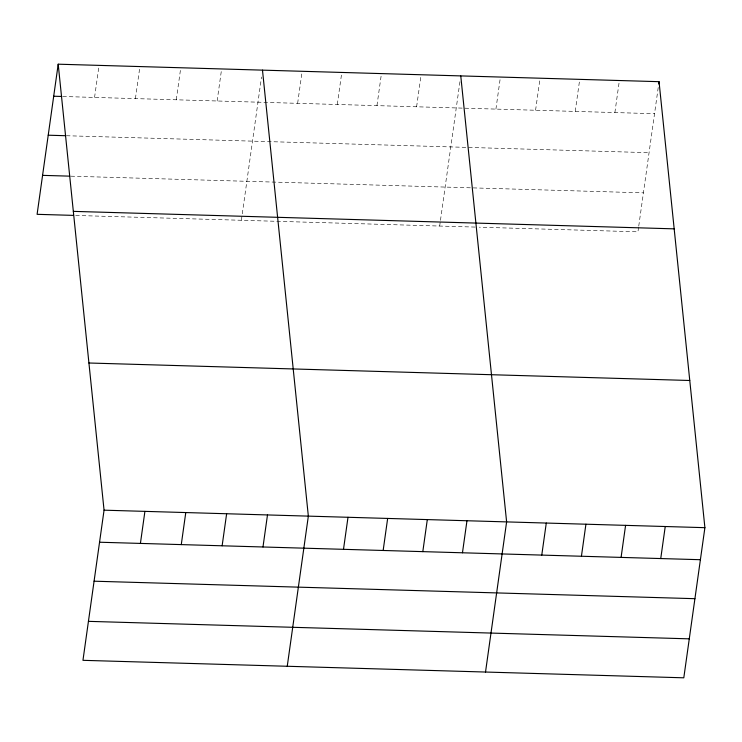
<?xml version="1.0" encoding="UTF-8"?>
<svg xmlns="http://www.w3.org/2000/svg" width="742" height="742" viewBox="0 0 742 742"><rect width="100%" height="100%" fill="white"/><g stroke="black" fill="none" stroke-linecap="round" stroke-linejoin="round"><path stroke-width="0.56" stroke-dasharray="3.71 2.78" d="M94.559 97.415L99.057 65.379M135.415 98.612L139.913 66.567M176.271 99.799L180.77 67.754M217.128 100.986L221.626 68.941M241.382 220.272L261.518 77.001M297.635 103.333L302.142 71.288M337.295 104.483L341.802 72.438M376.955 105.633L381.453 73.597M416.605 106.792L421.113 74.747M439.663 226.041L440.312 221.459M440.47 220.318L459.957 81.62M495.916 109.102L500.423 77.057M535.576 110.252L540.074 78.207M575.226 111.402L579.734 79.366M614.886 112.561L619.385 80.516M638.584 227.228L637.944 231.819L479.323 227.2M638.751 226.087L658.237 87.389M62.773 96.497L654.537 113.711M66.381 135.73L649.064 152.685M70.954 176.188L643.416 192.846M75.684 215.458L477.05 227.135"/><path stroke-width="1.11" d="M58.201 64.192L104.056 510.181L82.956 660.324L683.799 677.808L704.9 527.673L659.044 81.676L58.201 64.192L37.1 214.327L73.421 215.384M140.414 543.413L144.913 511.377M181.271 544.609L185.778 512.564M222.127 545.797L226.635 513.752M262.983 546.984L267.491 514.939M287.247 666.27L308.347 516.126L262.483 70.128M343.5 549.33L347.998 517.285M383.15 550.481L387.658 518.435M422.81 551.631L427.309 519.595M462.461 552.79L466.968 520.745M485.518 672.039L506.619 521.895L460.763 75.907M541.771 555.099L546.279 523.054M581.431 556.25L585.93 524.204M658.72 83.957L659.044 81.676M621.082 557.4L625.589 525.364M660.742 558.559L665.24 526.514M53.702 96.228L61.642 96.46M48.221 135.202L65.24 135.703M42.582 175.362L69.813 176.151M73.337 211.368L674.172 228.851M88.929 363.005L689.763 380.488M104.056 510.181L704.9 527.673M99.558 542.226L700.392 559.709M94.076 581.199L694.92 598.683M88.437 621.351L689.272 638.843"/></g></svg>
